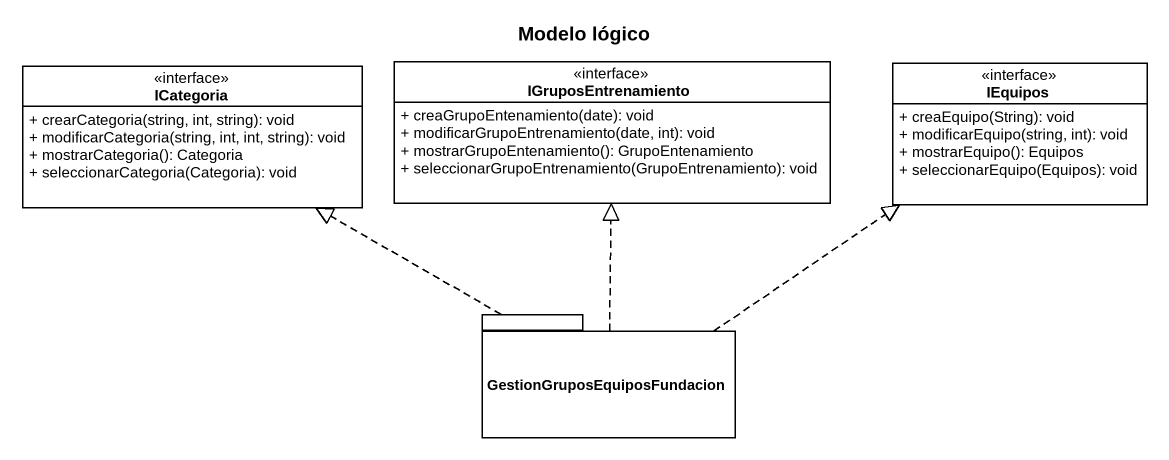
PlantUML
@startuml
title Modelo lógico
hide circle
hide empty members
skinparam classAttributeIconSize 0
class IGruposEntrenamiento <<interface>> {
  + creaGrupoEntenamiento(date): void
  + modificarGrupoEntrenamiento(date, int): void
  + mostrarGrupoEntenamiento(): GrupoEntenamiento
  + seleccionarGrupoEntrenamiento(GrupoEntrenamiento): void
}
class IEquipos <<interface>> {
  + creaEquipo(String): void
  + modificarEquipo(string, int): void
  + mostrarEquipo(): Equipos
  + seleccionarEquipo(Equipos): void
}
class ICategoria <<interface>> {
  + crearCategoria(string, int, string): void
  + modificarCategoria(string, int, int, string): void
  + mostrarCategoria(): Categoria
  + seleccionarCategoria(Categoria): void
}
package "GestionGruposEquiposFundacion" as GestionGruposEquiposFundacio {
}
GestionGruposEquiposFundacio .up.|> IGruposEntrenamiento
GestionGruposEquiposFundacio .right.|> IEquipos
GestionGruposEquiposFundacio .left.|> ICategoria
@enduml
